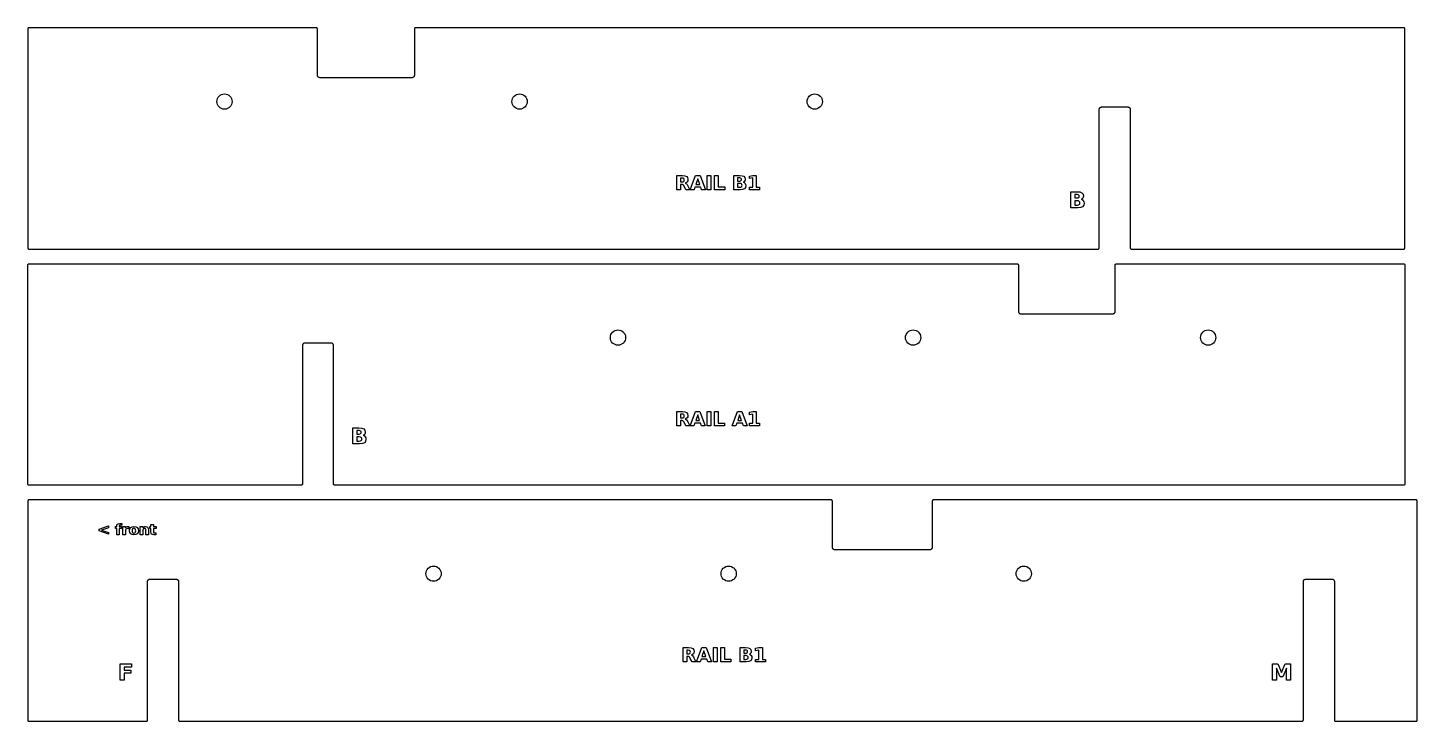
# Model space of a CAD drawing. Header units: millimetres. Extents: x 6 to 856, y 6 to 576.
# Drawn here: x 6 to 571, y 294 to 576 of the extents above; entities that cross this region are included whole.
import ezdxf

# ---------------------------------------------------------------- set-up
doc = ezdxf.new("R2010")
doc.units = ezdxf.units.MM
doc.layers.add('CUT', color=1, linetype='Continuous')
doc.layers.add('ENGRAVE', color=5, linetype='Continuous')

msp = doc.modelspace()

# ---------------------------------------------------------------- linework, layer by layer
at = {"layer": 'CUT'}
for points in [[(565.5, 486), (565.55, 486), (565.6, 486.01), (565.65, 486.02), (565.69, 486.04), (565.74, 486.06), (565.78, 486.08), (565.82, 486.11), (565.85, 486.15), (565.89, 486.18), (565.92, 486.22), (565.94, 486.26), (565.96, 486.31), (565.98, 486.35), (565.99, 486.4), (566, 486.45), (566, 486.5), (566, 575.5), (566, 575.55), (565.99, 575.6), (565.98, 575.65), (565.96, 575.69), (565.94, 575.74), (565.92, 575.78), (565.89, 575.82), (565.85, 575.85), (565.82, 575.89), (565.78, 575.92), (565.74, 575.94), (565.69, 575.96), (565.65, 575.98), (565.6, 575.99), (565.55, 576), (565.5, 576), (163.7, 576), (163.65, 576), (163.6, 575.99), (163.55, 575.98), (163.51, 575.96), (163.46, 575.94), (163.42, 575.92), (163.38, 575.89), (163.35, 575.85), (163.31, 575.82), (163.28, 575.78), (163.26, 575.74), (163.24, 575.69), (163.22, 575.65), (163.21, 575.6), (163.2, 575.55), (163.2, 575.5), (163.2, 556.71), (163.2, 556.69), (163.2, 556.61), (163.19, 556.59), (163.18, 556.52), (163.18, 556.49), (163.16, 556.42), (163.15, 556.4), (163.13, 556.33), (163.12, 556.31), (163.09, 556.24), (163.08, 556.22), (163.04, 556.15), (163.02, 556.13), (162.98, 556.08), (162.96, 556.06), (162.92, 556), (162.9, 555.98), (162.84, 555.94), (162.82, 555.92), (162.77, 555.88), (162.75, 555.86), (162.68, 555.82), (162.66, 555.81), (162.59, 555.78), (162.57, 555.77), (162.5, 555.75), (162.48, 555.74), (162.41, 555.72), (162.38, 555.72), (162.31, 555.71), (162.29, 555.7), (162.21, 555.7), (162.19, 555.7), (124.81, 555.7), (124.79, 555.7), (124.71, 555.7), (124.69, 555.71), (124.62, 555.72), (124.59, 555.72), (124.52, 555.74), (124.5, 555.75), (124.43, 555.77), (124.41, 555.78), (124.34, 555.81), (124.32, 555.82), (124.25, 555.86), (124.23, 555.88), (124.18, 555.92), (124.16, 555.94), (124.1, 555.98), (124.08, 556), (124.04, 556.06), (124.02, 556.08), (123.98, 556.13), (123.96, 556.15), (123.92, 556.22), (123.91, 556.24), (123.88, 556.31), (123.87, 556.33), (123.85, 556.4), (123.84, 556.42), (123.82, 556.49), (123.82, 556.52), (123.81, 556.59), (123.8, 556.61), (123.8, 556.69), (123.8, 556.71), (123.8, 575.5), (123.8, 575.55), (123.79, 575.6), (123.78, 575.65), (123.76, 575.69), (123.74, 575.74), (123.72, 575.78), (123.69, 575.82), (123.65, 575.85), (123.62, 575.89), (123.58, 575.92), (123.54, 575.94), (123.49, 575.96), (123.45, 575.98), (123.4, 575.99), (123.35, 576), (123.3, 576), (6.5, 576), (6.45, 576), (6.4, 575.99), (6.35, 575.98), (6.31, 575.96), (6.26, 575.94), (6.22, 575.92), (6.18, 575.89), (6.15, 575.85), (6.11, 575.82), (6.08, 575.78), (6.06, 575.74), (6.04, 575.69), (6.02, 575.65), (6.01, 575.6), (6, 575.55), (6, 575.5), (6, 486.5), (6, 486.45), (6.01, 486.4), (6.02, 486.35), (6.04, 486.31), (6.06, 486.26), (6.08, 486.22), (6.11, 486.18), (6.15, 486.15), (6.18, 486.11), (6.22, 486.08), (6.26, 486.06), (6.31, 486.04), (6.35, 486.02), (6.4, 486.01), (6.45, 486), (6.5, 486), (441.2, 486), (441.25, 486), (441.3, 486.01), (441.35, 486.02), (441.39, 486.04), (441.44, 486.06), (441.48, 486.08), (441.52, 486.11), (441.55, 486.15), (441.59, 486.18), (441.62, 486.22), (441.64, 486.26), (441.66, 486.31), (441.68, 486.35), (441.69, 486.4), (441.7, 486.45), (441.7, 486.5), (441.7, 542.79), (441.7, 542.81), (441.7, 542.89), (441.71, 542.91), (441.72, 542.98), (441.72, 543.01), (441.74, 543.08), (441.75, 543.1), (441.77, 543.17), (441.78, 543.19), (441.81, 543.26), (441.82, 543.28), (441.86, 543.35), (441.88, 543.37), (441.92, 543.42), (441.94, 543.44), (441.98, 543.5), (442, 543.52), (442.06, 543.56), (442.08, 543.58), (442.13, 543.62), (442.15, 543.64), (442.22, 543.68), (442.24, 543.69), (442.31, 543.72), (442.33, 543.73), (442.4, 543.75), (442.42, 543.76), (442.49, 543.78), (442.52, 543.78), (442.59, 543.79), (442.61, 543.8), (442.69, 543.8), (442.71, 543.8), (453.29, 543.8), (453.31, 543.8), (453.39, 543.8), (453.41, 543.79), (453.48, 543.78), (453.51, 543.78), (453.58, 543.76), (453.6, 543.75), (453.67, 543.73), (453.69, 543.72), (453.76, 543.69), (453.78, 543.68), (453.85, 543.64), (453.87, 543.62), (453.92, 543.58), (453.94, 543.56), (454, 543.52), (454.02, 543.5), (454.06, 543.44), (454.08, 543.42), (454.12, 543.37), (454.14, 543.35), (454.18, 543.28), (454.19, 543.26), (454.22, 543.19), (454.23, 543.17), (454.25, 543.1), (454.26, 543.08), (454.28, 543.01), (454.28, 542.98), (454.29, 542.91), (454.3, 542.89), (454.3, 542.81), (454.3, 542.79), (454.3, 486.5), (454.3, 486.45), (454.31, 486.4), (454.32, 486.35), (454.34, 486.31), (454.36, 486.26), (454.38, 486.22), (454.41, 486.18), (454.45, 486.15), (454.48, 486.11), (454.52, 486.08), (454.56, 486.06), (454.61, 486.04), (454.65, 486.02), (454.7, 486.01), (454.75, 486), (454.8, 486), (565.5, 486)], [(6.5, 390), (6.45, 390), (6.4, 390.01), (6.35, 390.02), (6.31, 390.04), (6.26, 390.06), (6.22, 390.08), (6.18, 390.11), (6.15, 390.15), (6.11, 390.18), (6.08, 390.22), (6.06, 390.26), (6.04, 390.31), (6.02, 390.35), (6.01, 390.4), (6, 390.45), (6, 390.5), (6, 479.5), (6, 479.55), (6.01, 479.6), (6.02, 479.65), (6.04, 479.69), (6.06, 479.74), (6.08, 479.78), (6.11, 479.82), (6.15, 479.85), (6.18, 479.89), (6.22, 479.92), (6.26, 479.94), (6.31, 479.96), (6.35, 479.98), (6.4, 479.99), (6.45, 480), (6.5, 480), (408.3, 480), (408.35, 480), (408.4, 479.99), (408.45, 479.98), (408.49, 479.96), (408.54, 479.94), (408.58, 479.92), (408.62, 479.89), (408.65, 479.85), (408.69, 479.82), (408.72, 479.78), (408.74, 479.74), (408.76, 479.69), (408.78, 479.65), (408.79, 479.6), (408.8, 479.55), (408.8, 479.5), (408.8, 460.71), (408.8, 460.69), (408.8, 460.61), (408.81, 460.59), (408.82, 460.52), (408.82, 460.49), (408.84, 460.42), (408.85, 460.4), (408.87, 460.33), (408.88, 460.31), (408.91, 460.24), (408.92, 460.22), (408.96, 460.15), (408.98, 460.13), (409.02, 460.08), (409.04, 460.06), (409.08, 460), (409.1, 459.98), (409.16, 459.94), (409.18, 459.92), (409.23, 459.88), (409.25, 459.86), (409.32, 459.82), (409.34, 459.81), (409.41, 459.78), (409.43, 459.77), (409.5, 459.75), (409.52, 459.74), (409.59, 459.72), (409.62, 459.72), (409.69, 459.71), (409.71, 459.7), (409.79, 459.7), (409.81, 459.7), (447.19, 459.7), (447.21, 459.7), (447.29, 459.7), (447.31, 459.71), (447.38, 459.72), (447.41, 459.72), (447.48, 459.74), (447.5, 459.75), (447.57, 459.77), (447.59, 459.78), (447.66, 459.81), (447.68, 459.82), (447.75, 459.86), (447.77, 459.88), (447.82, 459.92), (447.84, 459.94), (447.9, 459.98), (447.92, 460), (447.96, 460.06), (447.98, 460.08), (448.02, 460.13), (448.04, 460.15), (448.08, 460.22), (448.09, 460.24), (448.12, 460.31), (448.13, 460.33), (448.15, 460.4), (448.16, 460.42), (448.18, 460.49), (448.18, 460.52), (448.19, 460.59), (448.2, 460.61), (448.2, 460.69), (448.2, 460.71), (448.2, 479.5), (448.2, 479.55), (448.21, 479.6), (448.22, 479.65), (448.24, 479.69), (448.26, 479.74), (448.28, 479.78), (448.31, 479.82), (448.35, 479.85), (448.38, 479.89), (448.42, 479.92), (448.46, 479.94), (448.51, 479.96), (448.55, 479.98), (448.6, 479.99), (448.65, 480), (448.7, 480), (565.5, 480), (565.55, 480), (565.6, 479.99), (565.65, 479.98), (565.69, 479.96), (565.74, 479.94), (565.78, 479.92), (565.82, 479.89), (565.85, 479.85), (565.89, 479.82), (565.92, 479.78), (565.94, 479.74), (565.96, 479.69), (565.98, 479.65), (565.99, 479.6), (566, 479.55), (566, 479.5), (566, 390.5), (566, 390.45), (565.99, 390.4), (565.98, 390.35), (565.96, 390.31), (565.94, 390.26), (565.92, 390.22), (565.89, 390.18), (565.85, 390.15), (565.82, 390.11), (565.78, 390.08), (565.74, 390.06), (565.69, 390.04), (565.65, 390.02), (565.6, 390.01), (565.55, 390), (565.5, 390), (130.8, 390), (130.75, 390), (130.7, 390.01), (130.65, 390.02), (130.61, 390.04), (130.56, 390.06), (130.52, 390.08), (130.48, 390.11), (130.45, 390.15), (130.41, 390.18), (130.38, 390.22), (130.36, 390.26), (130.34, 390.31), (130.32, 390.35), (130.31, 390.4), (130.3, 390.45), (130.3, 390.5), (130.3, 446.79), (130.3, 446.81), (130.3, 446.89), (130.29, 446.91), (130.28, 446.98), (130.28, 447.01), (130.26, 447.08), (130.25, 447.1), (130.23, 447.17), (130.22, 447.19), (130.19, 447.26), (130.18, 447.28), (130.14, 447.35), (130.12, 447.37), (130.08, 447.42), (130.06, 447.44), (130.02, 447.5), (130, 447.52), (129.94, 447.56), (129.92, 447.58), (129.87, 447.62), (129.85, 447.64), (129.78, 447.68), (129.76, 447.69), (129.69, 447.72), (129.67, 447.73), (129.6, 447.75), (129.58, 447.76), (129.51, 447.78), (129.48, 447.78), (129.41, 447.79), (129.39, 447.8), (129.31, 447.8), (129.29, 447.8), (118.71, 447.8), (118.69, 447.8), (118.61, 447.8), (118.59, 447.79), (118.52, 447.78), (118.49, 447.78), (118.42, 447.76), (118.4, 447.75), (118.33, 447.73), (118.31, 447.72), (118.24, 447.69), (118.22, 447.68), (118.15, 447.64), (118.13, 447.62), (118.08, 447.58), (118.06, 447.56), (118, 447.52), (117.98, 447.5), (117.94, 447.44), (117.92, 447.42), (117.88, 447.37), (117.86, 447.35), (117.82, 447.28), (117.81, 447.26), (117.78, 447.19), (117.77, 447.17), (117.75, 447.1), (117.74, 447.08), (117.72, 447.01), (117.72, 446.98), (117.71, 446.91), (117.7, 446.89), (117.7, 446.81), (117.7, 446.79), (117.7, 390.5), (117.7, 390.45), (117.69, 390.4), (117.68, 390.35), (117.66, 390.31), (117.64, 390.26), (117.62, 390.22), (117.59, 390.18), (117.55, 390.15), (117.52, 390.11), (117.48, 390.08), (117.44, 390.06), (117.39, 390.04), (117.35, 390.02), (117.3, 390.01), (117.25, 390), (117.2, 390), (6.5, 390)], [(570.5, 294), (570.55, 294), (570.6, 294.01), (570.65, 294.02), (570.69, 294.04), (570.74, 294.06), (570.78, 294.08), (570.82, 294.11), (570.85, 294.15), (570.89, 294.18), (570.92, 294.22), (570.94, 294.26), (570.96, 294.31), (570.98, 294.35), (570.99, 294.4), (571, 294.45), (571, 294.5), (571, 383.5), (571, 383.55), (570.99, 383.6), (570.98, 383.65), (570.96, 383.69), (570.94, 383.74), (570.92, 383.78), (570.89, 383.82), (570.85, 383.85), (570.82, 383.89), (570.78, 383.92), (570.74, 383.94), (570.69, 383.96), (570.65, 383.98), (570.6, 383.99), (570.55, 384), (570.5, 384), (374.3, 384), (374.25, 384), (374.2, 383.99), (374.15, 383.98), (374.11, 383.96), (374.06, 383.94), (374.02, 383.92), (373.98, 383.89), (373.95, 383.85), (373.91, 383.82), (373.88, 383.78), (373.86, 383.74), (373.84, 383.69), (373.82, 383.65), (373.81, 383.6), (373.8, 383.55), (373.8, 383.5), (373.8, 364.71), (373.8, 364.69), (373.8, 364.61), (373.79, 364.59), (373.78, 364.52), (373.78, 364.49), (373.76, 364.42), (373.75, 364.4), (373.73, 364.33), (373.72, 364.31), (373.69, 364.24), (373.68, 364.22), (373.64, 364.15), (373.62, 364.13), (373.58, 364.08), (373.56, 364.06), (373.52, 364), (373.5, 363.98), (373.44, 363.94), (373.42, 363.92), (373.37, 363.88), (373.35, 363.86), (373.28, 363.82), (373.26, 363.81), (373.19, 363.78), (373.17, 363.77), (373.1, 363.75), (373.08, 363.74), (373.01, 363.72), (372.98, 363.72), (372.91, 363.71), (372.89, 363.7), (372.81, 363.7), (372.79, 363.7), (334.21, 363.7), (334.19, 363.7), (334.11, 363.7), (334.09, 363.71), (334.02, 363.72), (333.99, 363.72), (333.92, 363.74), (333.9, 363.75), (333.83, 363.77), (333.81, 363.78), (333.74, 363.81), (333.72, 363.82), (333.65, 363.86), (333.63, 363.88), (333.58, 363.92), (333.56, 363.94), (333.5, 363.98), (333.48, 364), (333.44, 364.06), (333.42, 364.08), (333.38, 364.13), (333.36, 364.15), (333.32, 364.22), (333.31, 364.24), (333.28, 364.31), (333.27, 364.33), (333.25, 364.4), (333.24, 364.42), (333.22, 364.49), (333.22, 364.52), (333.21, 364.59), (333.2, 364.61), (333.2, 364.69), (333.2, 364.71), (333.2, 383.5), (333.2, 383.55), (333.19, 383.6), (333.18, 383.65), (333.16, 383.69), (333.14, 383.74), (333.12, 383.78), (333.09, 383.82), (333.05, 383.85), (333.02, 383.89), (332.98, 383.92), (332.94, 383.94), (332.89, 383.96), (332.85, 383.98), (332.8, 383.99), (332.75, 384), (332.7, 384), (6.5, 384), (6.45, 384), (6.4, 383.99), (6.35, 383.98), (6.31, 383.96), (6.26, 383.94), (6.22, 383.92), (6.18, 383.89), (6.15, 383.85), (6.11, 383.82), (6.08, 383.78), (6.06, 383.74), (6.04, 383.69), (6.02, 383.65), (6.01, 383.6), (6, 383.55), (6, 383.5), (6, 294.5), (6, 294.45), (6.01, 294.4), (6.02, 294.35), (6.04, 294.31), (6.06, 294.26), (6.08, 294.22), (6.11, 294.18), (6.15, 294.15), (6.18, 294.11), (6.22, 294.08), (6.26, 294.06), (6.31, 294.04), (6.35, 294.02), (6.4, 294.01), (6.45, 294), (6.5, 294), (54.2, 294), (54.25, 294), (54.3, 294.01), (54.35, 294.02), (54.39, 294.04), (54.44, 294.06), (54.48, 294.08), (54.52, 294.11), (54.55, 294.15), (54.59, 294.18), (54.62, 294.22), (54.64, 294.26), (54.66, 294.31), (54.68, 294.35), (54.69, 294.4), (54.7, 294.45), (54.7, 294.5), (54.7, 350.79), (54.7, 350.81), (54.7, 350.89), (54.71, 350.91), (54.72, 350.98), (54.72, 351.01), (54.74, 351.08), (54.75, 351.1), (54.77, 351.17), (54.78, 351.19), (54.81, 351.26), (54.82, 351.28), (54.86, 351.35), (54.88, 351.37), (54.92, 351.42), (54.94, 351.44), (54.98, 351.5), (55, 351.52), (55.06, 351.56), (55.08, 351.58), (55.13, 351.62), (55.15, 351.64), (55.22, 351.68), (55.24, 351.69), (55.31, 351.72), (55.33, 351.73), (55.4, 351.75), (55.42, 351.76), (55.49, 351.78), (55.52, 351.78), (55.59, 351.79), (55.61, 351.8), (55.69, 351.8), (55.71, 351.8), (66.29, 351.8), (66.31, 351.8), (66.39, 351.8), (66.41, 351.79), (66.48, 351.78), (66.51, 351.78), (66.58, 351.76), (66.6, 351.75), (66.67, 351.73), (66.69, 351.72), (66.76, 351.69), (66.78, 351.68), (66.85, 351.64), (66.87, 351.62), (66.92, 351.58), (66.94, 351.56), (67, 351.52), (67.02, 351.5), (67.06, 351.44), (67.08, 351.42), (67.12, 351.37), (67.14, 351.35), (67.18, 351.28), (67.19, 351.26), (67.22, 351.19), (67.23, 351.17), (67.25, 351.1), (67.26, 351.08), (67.28, 351.01), (67.28, 350.98), (67.29, 350.91), (67.3, 350.89), (67.3, 350.81), (67.3, 350.79), (67.3, 294.5), (67.3, 294.45), (67.31, 294.4), (67.32, 294.35), (67.34, 294.31), (67.36, 294.26), (67.38, 294.22), (67.41, 294.18), (67.45, 294.15), (67.48, 294.11), (67.52, 294.08), (67.56, 294.06), (67.61, 294.04), (67.65, 294.02), (67.7, 294.01), (67.75, 294), (67.8, 294), (524.2, 294), (524.25, 294), (524.3, 294.01), (524.35, 294.02), (524.39, 294.04), (524.44, 294.06), (524.48, 294.08), (524.52, 294.11), (524.55, 294.15), (524.59, 294.18), (524.62, 294.22), (524.64, 294.26), (524.66, 294.31), (524.68, 294.35), (524.69, 294.4), (524.7, 294.45), (524.7, 294.5), (524.7, 350.79), (524.7, 350.81), (524.7, 350.89), (524.71, 350.91), (524.72, 350.98), (524.72, 351.01), (524.74, 351.08), (524.75, 351.1), (524.77, 351.17), (524.78, 351.19), (524.81, 351.26), (524.82, 351.28), (524.86, 351.35), (524.88, 351.37), (524.92, 351.42), (524.94, 351.44), (524.98, 351.5), (525, 351.52), (525.06, 351.56), (525.08, 351.58), (525.13, 351.62), (525.15, 351.64), (525.22, 351.68), (525.24, 351.69), (525.31, 351.72), (525.33, 351.73), (525.4, 351.75), (525.42, 351.76), (525.49, 351.78), (525.52, 351.78), (525.59, 351.79), (525.61, 351.8), (525.69, 351.8), (525.71, 351.8), (536.29, 351.8), (536.31, 351.8), (536.39, 351.8), (536.41, 351.79), (536.48, 351.78), (536.51, 351.78), (536.58, 351.76), (536.6, 351.75), (536.67, 351.73), (536.69, 351.72), (536.76, 351.69), (536.78, 351.68), (536.85, 351.64), (536.87, 351.62), (536.92, 351.58), (536.94, 351.56), (537, 351.52), (537.02, 351.5), (537.06, 351.44), (537.08, 351.42), (537.12, 351.37), (537.14, 351.35), (537.18, 351.28), (537.19, 351.26), (537.22, 351.19), (537.23, 351.17), (537.25, 351.1), (537.26, 351.08), (537.28, 351.01), (537.28, 350.98), (537.29, 350.91), (537.3, 350.89), (537.3, 350.81), (537.3, 350.79), (537.3, 294.5), (537.3, 294.45), (537.31, 294.4), (537.32, 294.35), (537.34, 294.31), (537.36, 294.26), (537.38, 294.22), (537.41, 294.18), (537.45, 294.15), (537.48, 294.11), (537.52, 294.08), (537.56, 294.06), (537.61, 294.04), (537.65, 294.02), (537.7, 294.01), (537.75, 294), (537.8, 294), (570.5, 294)]]:
    msp.add_lwpolyline(points, close=True, dxfattribs=at)
for centre in [(86, 546), (206, 546), (326, 546), (246, 450), (366, 450), (486, 450), (171, 354), (291, 354), (411, 354)]:
    msp.add_circle(centre, 3.1, dxfattribs=at)
at = {"layer": 'ENGRAVE'}
for points in [[(271.44, 512.33), (271.44, 510.12), (269.94, 510.12), (269.94, 515.95), (272.24, 515.95), (273.24, 515.86), (273.93, 515.57), (274.33, 515.07), (274.46, 514.34), (274.39, 513.82), (274.18, 513.39), (273.83, 513.07), (273.34, 512.85), (273.63, 512.73), (273.89, 512.53), (274.14, 512.22), (274.39, 511.78), (275.21, 510.12), (273.6, 510.12), (272.89, 511.57), (272.68, 511.94), (272.46, 512.17), (272.2, 512.29), (271.87, 512.33), (271.44, 512.33)], [(272.08, 513.37), (272.48, 513.41), (272.75, 513.54), (272.91, 513.77), (272.96, 514.12), (272.91, 514.46), (272.75, 514.69), (272.48, 514.82), (272.08, 514.86), (271.44, 514.86), (271.44, 513.37), (272.08, 513.37)], [(279.64, 511.18), (277.29, 511.18), (276.92, 510.12), (275.4, 510.12), (277.56, 515.95), (279.36, 515.95), (281.52, 510.12), (280.01, 510.12), (279.64, 511.18)], [(296.94, 513.24), (297.36, 513.04), (297.68, 512.72), (297.88, 512.3), (297.95, 511.79), (297.81, 511.06), (297.38, 510.53), (296.66, 510.22), (295.65, 510.12), (293.15, 510.12), (293.15, 515.95), (295.41, 515.95), (296.46, 515.86), (297.17, 515.59), (297.58, 515.11), (297.71, 514.41), (297.66, 514.02), (297.51, 513.68), (297.27, 513.42), (296.94, 513.24)], [(295.49, 513.69), (295.8, 513.73), (296.02, 513.85), (296.16, 514.04), (296.21, 514.31), (296.16, 514.58), (296.02, 514.77), (295.8, 514.89), (295.49, 514.93), (294.65, 514.93), (294.65, 513.69), (295.49, 513.69)], [(299.45, 511.16), (300.78, 511.16), (300.78, 514.93), (299.42, 514.65), (299.42, 515.67), (300.77, 515.95), (302.2, 515.95), (302.2, 511.16), (303.53, 511.16), (303.53, 510.12), (299.45, 510.12), (299.45, 511.16)], [(295.54, 511.14), (295.93, 511.19), (296.22, 511.33), (296.39, 511.57), (296.45, 511.91), (296.39, 512.24), (296.22, 512.48), (295.94, 512.62), (295.54, 512.67), (294.65, 512.67), (294.65, 511.14), (295.54, 511.14)], [(434.38, 506.27), (434.87, 506.05), (435.23, 505.69), (435.45, 505.21), (435.53, 504.64), (435.37, 503.81), (434.89, 503.23), (434.08, 502.88), (432.93, 502.76), (430.13, 502.76), (430.13, 509.32), (432.67, 509.32), (433.85, 509.22), (434.65, 508.91), (435.11, 508.37), (435.26, 507.58), (435.2, 507.14), (435.03, 506.77), (434.76, 506.48), (434.38, 506.27)], [(432.75, 506.78), (433.11, 506.82), (433.36, 506.96), (433.51, 507.17), (433.57, 507.48), (433.51, 507.77), (433.36, 507.99), (433.11, 508.13), (432.75, 508.17), (431.82, 508.17), (431.82, 506.78), (432.75, 506.78)], [(432.81, 503.91), (433.26, 503.97), (433.58, 504.13), (433.77, 504.4), (433.84, 504.78), (433.77, 505.15), (433.58, 505.42), (433.26, 505.58), (432.81, 505.63), (431.82, 505.63), (431.82, 503.91), (432.81, 503.91)], [(271.4, 416.33), (271.4, 414.12), (269.89, 414.12), (269.89, 419.95), (272.19, 419.95), (273.19, 419.86), (273.88, 419.56), (274.28, 419.07), (274.42, 418.34), (274.35, 417.82), (274.14, 417.39), (273.79, 417.07), (273.3, 416.85), (273.59, 416.73), (273.85, 416.53), (274.09, 416.22), (274.34, 415.78), (275.16, 414.12), (273.56, 414.12), (272.85, 415.57), (272.63, 415.94), (272.41, 416.17), (272.15, 416.29), (271.82, 416.33), (271.4, 416.33)], [(272.03, 417.37), (272.44, 417.41), (272.71, 417.54), (272.86, 417.77), (272.91, 418.12), (272.86, 418.46), (272.71, 418.69), (272.44, 418.82), (272.03, 418.86), (271.4, 418.86), (271.4, 417.37), (272.03, 417.37)], [(279.59, 415.18), (277.24, 415.18), (276.87, 414.12), (275.36, 414.12), (277.52, 419.95), (279.31, 419.95), (281.47, 414.12), (279.96, 414.12), (279.59, 415.18)], [(296.64, 415.18), (294.29, 415.18), (293.92, 414.12), (292.41, 414.12), (294.57, 419.95), (296.36, 419.95), (298.52, 414.12), (297.01, 414.12), (296.64, 415.18)], [(299.5, 415.16), (300.83, 415.16), (300.83, 418.93), (299.46, 418.65), (299.46, 419.67), (300.82, 419.95), (302.25, 419.95), (302.25, 415.16), (303.58, 415.16), (303.58, 414.12), (299.5, 414.12), (299.5, 415.16)], [(142.38, 410.27), (142.87, 410.05), (143.23, 409.69), (143.45, 409.21), (143.53, 408.64), (143.37, 407.81), (142.89, 407.23), (142.08, 406.88), (140.93, 406.76), (138.13, 406.76), (138.13, 413.32), (140.67, 413.32), (141.85, 413.22), (142.65, 412.91), (143.11, 412.37), (143.26, 411.58), (143.2, 411.14), (143.03, 410.77), (142.76, 410.48), (142.38, 410.27)], [(140.75, 410.78), (141.11, 410.82), (141.36, 410.96), (141.51, 411.17), (141.57, 411.48), (141.51, 411.77), (141.36, 411.99), (141.11, 412.13), (140.75, 412.17), (139.82, 412.17), (139.82, 410.78), (140.75, 410.78)], [(140.81, 407.91), (141.26, 407.97), (141.58, 408.13), (141.77, 408.4), (141.84, 408.78), (141.77, 409.15), (141.58, 409.42), (141.26, 409.58), (140.81, 409.63), (139.82, 409.63), (139.82, 407.91), (140.81, 407.91)], [(44.19, 374.4), (44.19, 373.71), (43.61, 373.71), (43.42, 373.69), (43.3, 373.63), (43.24, 373.52), (43.21, 373.35), (43.21, 373.12), (44.11, 373.12), (44.11, 372.37), (43.21, 372.37), (43.21, 369.84), (42.17, 369.84), (42.17, 372.37), (41.64, 372.37), (41.64, 373.12), (42.17, 373.12), (42.17, 373.35), (42.24, 373.82), (42.46, 374.14), (42.85, 374.33), (43.39, 374.4), (44.19, 374.4)], [(47.08, 372.23), (46.94, 372.28), (46.81, 372.32), (46.67, 372.35), (46.53, 372.35), (46.18, 372.29), (45.91, 372.09), (45.75, 371.78), (45.69, 371.35), (45.69, 369.84), (44.64, 369.84), (44.64, 373.12), (45.69, 373.12), (45.69, 372.58), (45.91, 372.86), (46.16, 373.05), (46.44, 373.16), (46.79, 373.2), (46.84, 373.2), (46.9, 373.2), (46.97, 373.19), (47.08, 373.18), (47.08, 372.23)], [(49.16, 373.2), (49.92, 373.09), (50.49, 372.74), (50.84, 372.2), (50.96, 371.48), (50.84, 370.76), (50.49, 370.21), (49.92, 369.87), (49.16, 369.75), (48.41, 369.87), (47.84, 370.21), (47.48, 370.76), (47.36, 371.48), (47.48, 372.2), (47.84, 372.74), (48.41, 373.09), (49.16, 373.2)], [(55.02, 371.84), (55.02, 369.84), (53.97, 369.84), (53.97, 370.17), (53.97, 371.37), (53.96, 371.73), (53.95, 371.95), (53.92, 372.09), (53.88, 372.19), (53.81, 372.28), (53.72, 372.35), (53.6, 372.4), (53.48, 372.41), (53.18, 372.35), (52.96, 372.16), (52.82, 371.85), (52.77, 371.45), (52.77, 369.84), (51.72, 369.84), (51.72, 373.12), (52.77, 373.12), (52.77, 372.64), (53.02, 372.89), (53.28, 373.06), (53.56, 373.17), (53.87, 373.2), (54.37, 373.11), (54.73, 372.85), (54.95, 372.42), (55.02, 371.84)], [(57.14, 374.05), (57.14, 373.12), (58.22, 373.12), (58.22, 372.37), (57.14, 372.37), (57.14, 370.98), (57.16, 370.79), (57.23, 370.67), (57.37, 370.61), (57.59, 370.59), (58.13, 370.59), (58.13, 369.84), (57.23, 369.84), (56.7, 369.9), (56.35, 370.1), (56.16, 370.45), (56.09, 370.98), (56.09, 372.37), (55.57, 372.37), (55.57, 373.12), (56.09, 373.12), (56.09, 374.05), (57.14, 374.05)], [(49.16, 372.45), (48.86, 372.39), (48.63, 372.2), (48.49, 371.89), (48.45, 371.48), (48.49, 371.06), (48.63, 370.75), (48.86, 370.57), (49.16, 370.5), (49.47, 370.57), (49.69, 370.75), (49.82, 371.06), (49.87, 371.48), (49.82, 371.89), (49.69, 372.2), (49.47, 372.39), (49.16, 372.45)], [(273.94, 320.33), (273.94, 318.12), (272.44, 318.12), (272.44, 323.95), (274.74, 323.95), (275.74, 323.86), (276.43, 323.56), (276.83, 323.07), (276.96, 322.34), (276.89, 321.82), (276.68, 321.39), (276.33, 321.07), (275.84, 320.85), (276.13, 320.73), (276.39, 320.53), (276.64, 320.22), (276.89, 319.78), (277.71, 318.12), (276.1, 318.12), (275.39, 319.57), (275.18, 319.94), (274.96, 320.17), (274.7, 320.29), (274.37, 320.33), (273.94, 320.33)], [(274.58, 321.37), (274.98, 321.41), (275.25, 321.54), (275.41, 321.77), (275.46, 322.12), (275.41, 322.46), (275.25, 322.69), (274.98, 322.82), (274.58, 322.86), (273.94, 322.86), (273.94, 321.37), (274.58, 321.37)], [(282.14, 319.18), (279.79, 319.18), (279.42, 318.12), (277.9, 318.12), (280.06, 323.95), (281.86, 323.95), (284.02, 318.12), (282.51, 318.12), (282.14, 319.18)], [(299.44, 321.24), (299.86, 321.04), (300.18, 320.72), (300.38, 320.3), (300.45, 319.79), (300.31, 319.06), (299.88, 318.53), (299.16, 318.22), (298.15, 318.12), (295.65, 318.12), (295.65, 323.95), (297.91, 323.95), (298.96, 323.86), (299.67, 323.58), (300.08, 323.11), (300.21, 322.41), (300.16, 322.02), (300.01, 321.69), (299.77, 321.42), (299.44, 321.24)], [(297.99, 321.69), (298.3, 321.73), (298.52, 321.85), (298.66, 322.04), (298.71, 322.31), (298.66, 322.58), (298.52, 322.77), (298.3, 322.89), (297.99, 322.93), (297.15, 322.93), (297.15, 321.69), (297.99, 321.69)], [(301.95, 319.16), (303.28, 319.16), (303.28, 322.93), (301.92, 322.65), (301.92, 323.67), (303.27, 323.95), (304.7, 323.95), (304.7, 319.16), (306.03, 319.16), (306.03, 318.12), (301.95, 318.12), (301.95, 319.16)], [(43.54, 317.32), (48.11, 317.32), (48.11, 316.04), (45.24, 316.04), (45.24, 314.82), (47.94, 314.82), (47.94, 313.54), (45.24, 313.54), (45.24, 310.76), (43.54, 310.76), (43.54, 317.32)], [(298.04, 319.14), (298.43, 319.19), (298.72, 319.33), (298.89, 319.57), (298.95, 319.91), (298.89, 320.24), (298.72, 320.48), (298.44, 320.62), (298.04, 320.67), (297.15, 320.67), (297.15, 319.14), (298.04, 319.14)], [(512.18, 317.32), (514.33, 317.32), (515.82, 313.81), (517.33, 317.32), (519.48, 317.32), (519.48, 310.76), (517.88, 310.76), (517.88, 315.56), (516.37, 312.02), (515.29, 312.02), (513.78, 315.56), (513.78, 310.76), (512.18, 310.76), (512.18, 317.32)]]:
    msp.add_lwpolyline(points, close=True, dxfattribs=at)
for points in [[(277.66, 512.26), (279.26, 512.26), (278.46, 514.59), (277.66, 512.26)], [(282.29, 515.95), (283.8, 515.95), (283.8, 510.12), (282.29, 510.12), (282.29, 515.95)], [(285.27, 515.95), (286.77, 515.95), (286.77, 511.26), (289.41, 511.26), (289.41, 510.12), (285.27, 510.12), (285.27, 515.95)], [(277.62, 416.26), (279.21, 416.26), (278.42, 418.58), (277.62, 416.26)], [(282.25, 419.95), (283.75, 419.95), (283.75, 414.12), (282.25, 414.12), (282.25, 419.95)], [(285.22, 419.95), (286.73, 419.95), (286.73, 415.26), (289.37, 415.26), (289.37, 414.12), (285.22, 414.12), (285.22, 419.95)], [(294.67, 416.26), (296.26, 416.26), (295.47, 418.58), (294.67, 416.26)], [(38.8, 372.69), (35.98, 371.72), (38.8, 370.75), (38.8, 370.02), (35.05, 371.38), (35.05, 372.07), (38.8, 373.42), (38.8, 372.69)], [(280.16, 320.26), (281.76, 320.26), (280.96, 322.58), (280.16, 320.26)], [(284.79, 323.95), (286.3, 323.95), (286.3, 318.12), (284.79, 318.12), (284.79, 323.95)], [(287.77, 323.95), (289.27, 323.95), (289.27, 319.26), (291.91, 319.26), (291.91, 318.12), (287.77, 318.12), (287.77, 323.95)]]:
    msp.add_lwpolyline(points, dxfattribs=at)

doc.saveas('drawing.dxf')
